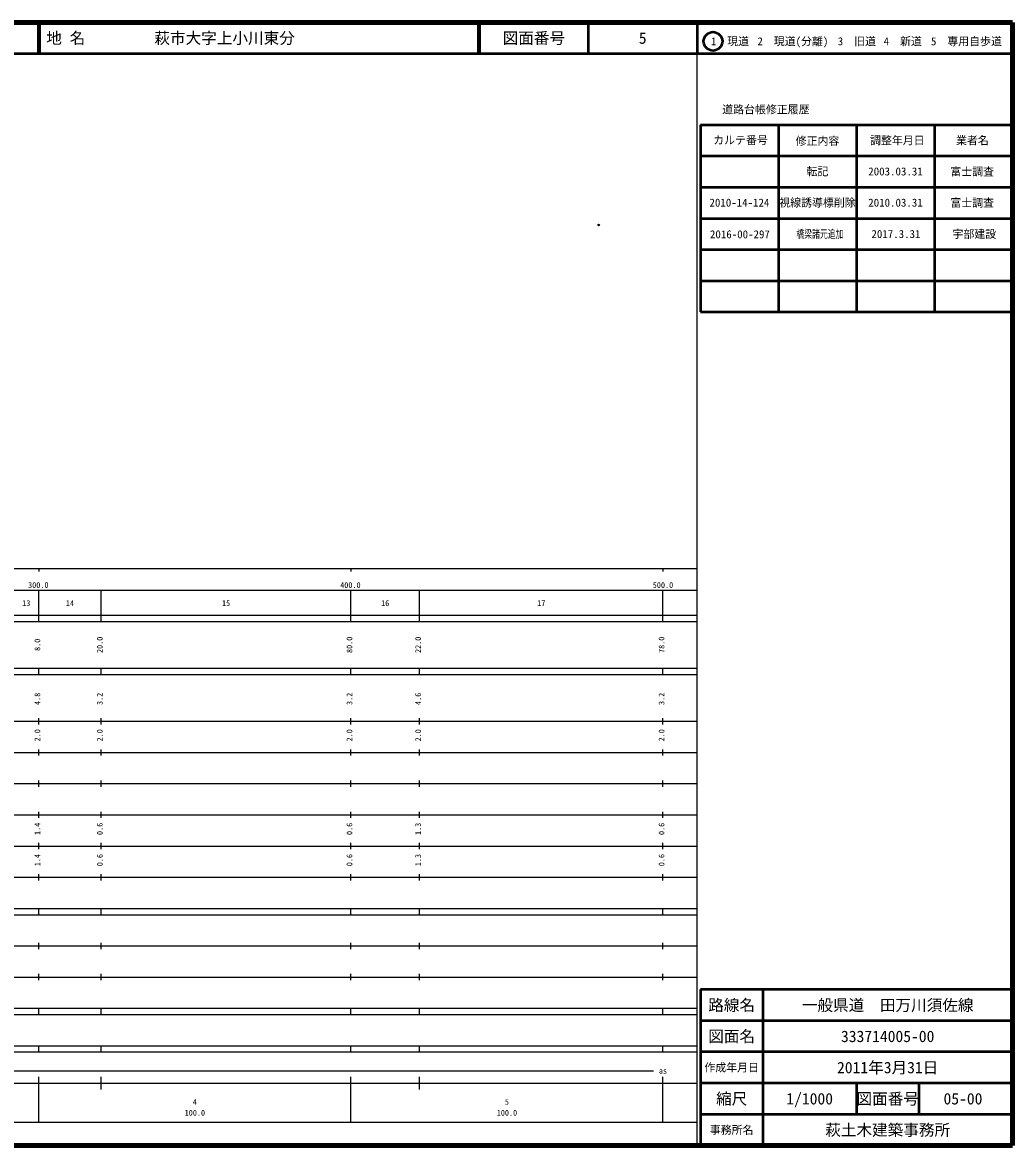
# Model space of a CAD drawing. Units: millimetres on the paper. Extents: x 40 to 680, y 20 to 380.
# Drawn here: x 362.8 to 680, y 20 to 380 of the extents above; entities that cross this region are included whole.
import ezdxf
from ezdxf.enums import TextEntityAlignment as Align

# ---------------------------------------------------------------- set-up
doc = ezdxf.new("R2010")
doc.units = ezdxf.units.MM
doc.header["$PDMODE"] = 32
doc.header["$PDSIZE"] = 0.5
doc.layers.add('M-OTRS', color=6, linetype='Continuous')
for name, color, linetype, lineweight in [('M-TTL', 2, 'Continuous', 140), ('M-TTL-BAND', 7, 'Continuous', 25), ('M-TTL-FRAM', 2, 'Continuous', 50), ('M-TTL-LINE', 7, 'Continuous', 50), ('M-TTL-TXT', 7, 'Continuous', 13)]:
    doc.layers.add(name, color=color, linetype=linetype, lineweight=lineweight)
doc.styles.add('ＭＳ ゴシック', font='')
doc.styles.get('ＭＳ ゴシック').set_extended_font_data('MS Gothic')

msp = doc.modelspace()

# ---------------------------------------------------------------- linework, layer by layer
at = {"layer": 'M-OTRS'}
msp.add_point((547.371, 315.096), dxfattribs=at)
at = {"layer": 'M-TTL'}
for p, q in [((680, 380), (40, 380)), ((680, 20), (680, 380)), ((40, 20), (680, 20))]:
    msp.add_line(p, q, dxfattribs=at)
at = {"layer": 'M-TTL-BAND'}
for p, q in [((579, 20), (579, 370)), ((40, 205), (579, 205)), ((368, 205), (368, 204)), ((468, 205), (468, 204)), ((568, 205), (568, 204)), ((68, 198), (579, 198)), ((368, 188), (368, 198)), ((388, 188), (388, 198)), ((468, 188), (468, 198)), ((490, 188), (490, 198)), ((568, 188), (568, 198)), ((40, 190), (579, 190)), ((40, 188), (579, 188)), ((40, 173), (579, 173)), ((368, 171), (368, 173)), ((388, 171), (388, 173)), ((468, 171), (468, 173)), ((490, 171), (490, 173)), ((568, 171), (568, 173)), ((40, 171), (579, 171)), ((40, 156), (579, 156)), ((368, 155), (368, 157)), ((388, 155), (388, 157)), ((468, 155), (468, 157)), ((490, 155), (490, 157)), ((568, 155), (568, 157)), ((46, 146), (579, 146)), ((368, 145), (368, 147)), ((388, 145), (388, 147)), ((468, 145), (468, 147)), ((490, 145), (490, 147)), ((568, 145), (568, 147)), ((368, 135), (368, 137)), ((388, 135), (388, 137)), ((468, 135), (468, 137)), ((490, 135), (490, 137)), ((568, 135), (568, 137)), ((52, 136), (579, 136)), ((46, 126), (579, 126)), ((368, 125), (368, 127)), ((388, 125), (388, 127)), ((468, 125), (468, 127)), ((490, 125), (490, 127)), ((568, 125), (568, 127)), ((52, 116), (579, 116)), ((368, 115), (368, 117)), ((388, 115), (388, 117)), ((468, 115), (468, 117)), ((490, 115), (490, 117)), ((568, 115), (568, 117)), ((46, 106), (579, 106)), ((368, 105), (368, 107)), ((388, 105), (388, 107)), ((468, 105), (468, 107)), ((490, 105), (490, 107)), ((568, 105), (568, 107)), ((40, 96), (579, 96)), ((40, 94), (579, 94)), ((368, 94), (368, 96)), ((388, 94), (388, 96)), ((468, 94), (468, 96)), ((490, 94), (490, 96)), ((568, 94), (568, 96)), ((49, 84), (579, 84)), ((368, 83), (368, 85)), ((388, 83), (388, 85)), ((468, 83), (468, 85)), ((490, 83), (490, 85)), ((568, 83), (568, 85)), ((40, 74), (579, 74)), ((368, 73), (368, 75)), ((388, 73), (388, 75)), ((468, 73), (468, 75)), ((490, 73), (490, 75)), ((568, 73), (568, 75)), ((40, 64), (579, 64)), ((40, 62), (579, 62)), ((368, 62), (368, 64)), ((388, 62), (388, 64)), ((468, 62), (468, 64)), ((490, 62), (490, 64)), ((568, 62), (568, 64)), ((40, 52), (579, 52)), ((368, 50), (368, 52)), ((388, 50), (388, 52)), ((468, 50), (468, 52)), ((490, 50), (490, 52)), ((568, 50), (568, 52)), ((40, 50), (579, 50)), ((71, 44), (565, 44)), ((40, 40), (579, 40)), ((368, 27.5), (368, 42)), ((388, 38), (388, 42)), ((468, 27.5), (468, 42)), ((490, 38), (490, 42)), ((568, 27.5), (568, 42)), ((68, 27.5), (579, 27.5))]:
    msp.add_line(p, q, dxfattribs=at)
at = {"layer": 'M-TTL-FRAM'}
for p, q in [((580, 347.197), (580, 287.197)), ((580, 347.197), (680, 347.197)), ((580, 287.197), (680, 287.197)), ((680, 70), (580, 70)), ((580, 70), (580, 20))]:
    msp.add_line(p, q, dxfattribs=at)
at = {"layer": 'M-TTL-LINE'}
for p, q in [((367.75, 380), (367.75, 370)), ((368.25, 380), (368.25, 370)), ((508.747, 380), (508.747, 370)), ((509.247, 380), (509.247, 370)), ((543.997, 380), (543.997, 370)), ((579, 380), (579, 370)), ((40, 370), (680, 370)), ((605, 347.197), (605, 287.197)), ((630, 347.197), (630, 287.197)), ((655, 347.197), (655, 287.197)), ((580, 337.197), (680, 337.197)), ((580, 327.197), (680, 327.197)), ((580, 317.197), (680, 317.197)), ((580, 307.197), (680, 307.197)), ((580, 297.197), (680, 297.197)), ((600, 70), (600, 20)), ((680, 60), (580, 60)), ((680, 50), (580, 50)), ((680, 40), (580, 40)), ((630, 40), (630, 30)), ((650, 40), (650, 30)), ((680, 30), (580, 30))]:
    msp.add_line(p, q, dxfattribs=at)
msp.add_circle((584.031, 373.958), 3, dxfattribs=at)

# ---------------------------------------------------------------- texts
at = {"layer": 'M-TTL-BAND', "style": 'ＭＳ ゴシック'}
for s, p in [('300.0', (367.844, 198.195)), ('400.0', (467.844, 198.195)), ('500.0', (568, 198.195)), ('13', (364, 192.405)), ('14', (378, 192.405)), ('15', (428, 192.405)), ('16', (479, 192.405)), ('17', (529, 192.405)), ('as', (568, 42.5)), ('4', (418, 32.523)), ('5', (518, 32.523)), ('100.0', (418, 29.033)), ('100.0', (518, 29.033))]:
    msp.add_text(s, height=1.833, dxfattribs=at).set_placement(p, align=Align.BOTTOM_CENTER)
for s, p in [('8.0', (369, 180.5)), ('20.0', (389, 180.5)), ('80.0', (469, 180.5)), ('22.0', (491, 180.5)), ('78.0', (569, 180.5)), ('4.8', (369, 163.174)), ('3.2', (389, 163.174)), ('3.2', (469, 163.174)), ('4.6', (491, 163.174)), ('3.2', (569, 163.174)), ('2.0', (369, 151.5)), ('2.0', (389, 151.5)), ('2.0', (469, 151.5)), ('2.0', (491, 151.5)), ('2.0', (569, 151.5)), ('1.4', (369, 121.5)), ('0.6', (389, 121.5)), ('0.6', (469, 121.5)), ('1.3', (491, 121.5)), ('0.6', (569, 121.5)), ('1.4', (369, 111.5)), ('0.6', (389, 111.5)), ('0.6', (469, 111.5)), ('1.3', (491, 111.5)), ('0.6', (569, 111.5))]:
    msp.add_text(s, height=1.833, rotation=90, dxfattribs=at).set_placement(p, align=Align.BOTTOM_CENTER)
at = {"layer": 'M-TTL-TXT', "style": 'ＭＳ ゴシック'}
for s, p in [('地 名', (370.38, 375)), ('萩市大字上小川東分', (405.024, 375))]:
    msp.add_text(s, height=3.666, dxfattribs=at).set_placement(p, align=Align.MIDDLE_LEFT)
for s, height, p in [('図面番号', 3.666, (526.622, 375)), ('5', 3.666, (561.497, 375)), ('1\u3000現道', 2.566, (589.448, 373.958)), ('2\u3000現道(分離)', 2.566, (609.619, 373.958)), ('3\u3000旧道', 2.566, (630.121, 373.958)), ('4\u3000新道', 2.566, (644.824, 373.958)), ('5\u3000専用自歩道', 2.566, (665.228, 373.958)), ('道路台帳修正履歴', 2.566, (600.968, 352.113)), ('カルテ番号', 2.566, (592.839, 342.277)), ('修正内容', 2.566, (617.509, 342.023)), ('調整年月日', 2.566, (643.089, 342.197)), ('業者名', 2.566, (667.134, 342.197)), ('転記', 2.566, (617.5, 332.245)), ('2003.03.31', 2.566, (642.5, 332.245)), ('富士調査', 2.566, (667.077, 332.189)), ('2010-14-124', 2.566, (592.5, 322.245)), ('視線誘導標削除', 2.566, (617.5, 322.245)), ('2010.03.31', 2.566, (642.5, 322.245)), ('富士調査', 2.566, (667.077, 322.189)), ('路線名', 3.666, (590, 65)), ('路線名', 3.666, (590, 65)), ('一般県道\u3000田万川須佐線', 3.666, (640, 65)), ('図面名', 3.666, (590, 55)), ('図面名', 3.666, (590, 55)), ('333714005-00', 3.666, (640, 55)), ('2011年3月31日', 3.666, (640, 45)), ('作成年月日', 2.566, (590, 45)), ('作成年月日', 2.566, (590, 45)), ('縮尺', 3.666, (590, 35)), ('縮尺', 3.666, (590, 35)), ('1/1000', 3.666, (615, 35)), ('図面番号', 3.666, (640, 35)), ('図面番号', 3.666, (640, 35)), ('05-00', 3.666, (664.125, 35)), ('事務所名', 2.566, (590, 25)), ('事務所名', 2.566, (590, 25)), ('萩土木建築事務所', 3.666, (640, 25))]:
    msp.add_text(s, height=height, dxfattribs=at).set_placement(p, align=Align.MIDDLE_CENTER)
for s, p in [('2016-00-297', (583.046, 310.044)), ('2017.3.31', (634.796, 310.138))]:
    msp.add_text(s, height=2.566, dxfattribs=at).set_placement(p, align=Align.BOTTOM_LEFT)
at = {"layer": 'M-TTL-TXT', "style": 'ＭＳ ゴシック', "width": 0.7}
msp.add_text('橋梁諸元追加', height=2.566, dxfattribs=at).set_placement((610.749, 310.138), align=Align.BOTTOM_LEFT)
at = {"layer": 'M-TTL-TXT', "style": 'ＭＳ ゴシック'}
msp.add_text('宇部建設', height=2.566, dxfattribs=at).set_placement((667.758, 310.138), align=Align.BOTTOM_CENTER)

doc.saveas('drawing.dxf')
